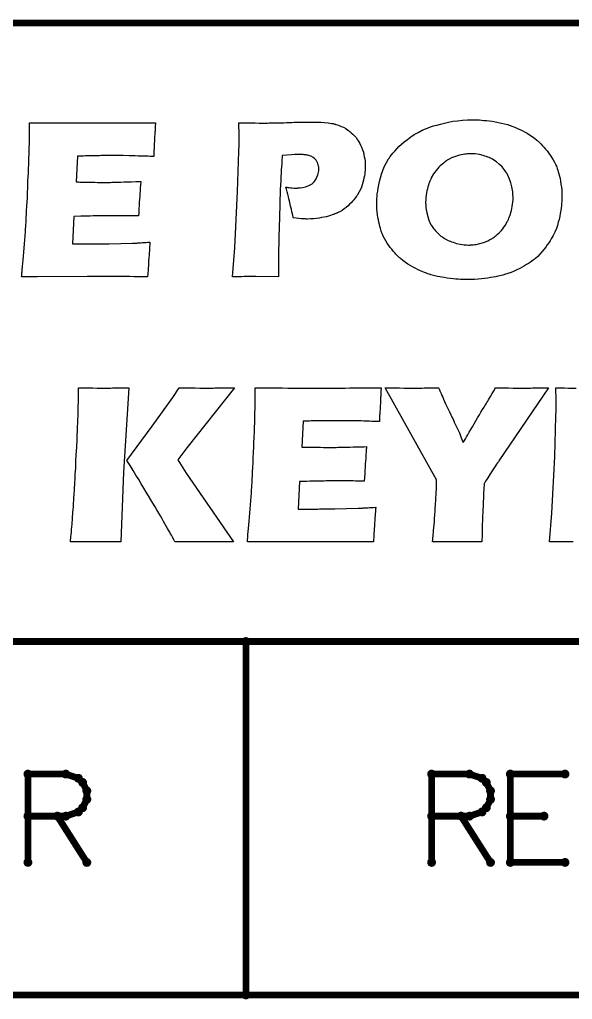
# Model space of a CAD drawing. Extents: x 0 to 200, y 0 to 200.
# Drawn here: x 170.44 to 176.69, y -0.05 to 11.04 of the extents above; entities that cross this region are included whole.
import ezdxf

# ---------------------------------------------------------------- set-up
doc = ezdxf.new("R2010")
doc.units = 0
doc.layers.get('0').update_dxf_attribs({"linetype": 'CONTINUOUS'})
doc.layers.add('gm2', color=1, linetype='CONTINUOUS')

# ---------------------------------------------------------------- blocks, each defined once
blk = doc.blocks.new('D10')
at = {"const_width": 0.05}
blk.add_lwpolyline([(-0.025, 0, 1), (0.025, 0, 1)], format="xyb", close=True, dxfattribs=at)

msp = doc.modelspace()

# ---------------------------------------------------------------- linework, layer by layer
at = {"layer": 'gm2', "color": 1, "const_width": 0.0762}
for points in [[(150.0003, 11.000022), (200.0004, 11.000022)], [(200.0004, 4.000008), (150.0003, 4.000008)], [(173.000346, 0), (173.000346, 4.000008)], [(170.534471, 1.500113), (170.534471, 2.499905)], [(170.534471, 2.499905), (170.962962, 2.499905)], [(170.962962, 2.499905), (171.105792, 2.452295)], [(171.105792, 2.452295), (171.153402, 2.404685)], [(171.153402, 2.404685), (171.201012, 2.309465)], [(175.10036, 2.499905), (175.10036, 1.500113)], [(175.528821, 2.499905), (175.10036, 2.499905)], [(175.671651, 2.452295), (175.528821, 2.499905)], [(175.719251, 2.404685), (175.671651, 2.452295)], [(175.766882, 2.309465), (175.719251, 2.404685)], [(176.609563, 2.499905), (175.990632, 2.499905)], [(175.990632, 2.499905), (175.990632, 1.500113)], [(171.201012, 2.309465), (171.201012, 2.214244)], [(175.766882, 2.214244), (175.766882, 2.309465)], [(171.201012, 2.214244), (171.153402, 2.119024)], [(175.719251, 2.119024), (175.766882, 2.214244)], [(171.105792, 2.071424), (170.962962, 2.023814)], [(171.153402, 2.119024), (171.105792, 2.071424)], [(175.528821, 2.023814), (175.671651, 2.071424)], [(175.671651, 2.071424), (175.719251, 2.119024)], [(170.962962, 2.023814), (170.534471, 2.023814)], [(170.867762, 2.023814), (171.201012, 1.500113)], [(175.10036, 2.023814), (175.528821, 2.023814)], [(175.433611, 2.023814), (175.766882, 1.500113)], [(175.990632, 2.023814), (176.371503, 2.023814)], [(175.990632, 1.500113), (176.609563, 1.500113)], [(0, 0), (200.0004, 0)]]:
    msp.add_lwpolyline(points, dxfattribs=at)
at = {"layer": 'gm2', "color": 1}
for points in [[(171.974904, 9.82866), (171.974904, 9.82727), (171.974904, 9.8245), (171.974904, 9.81895), (171.973524, 9.80924), (171.972134, 9.79537), (171.972134, 9.78566), (171.972134, 9.77596), (171.970754, 9.76348), (171.969364, 9.749609), (171.969364, 9.734349), (171.967984, 9.717709), (171.961034, 9.579029), (171.961034, 9.577639), (171.961034, 9.572089), (171.959644, 9.562379), (171.959644, 9.551289), (171.959644, 9.537419), (171.958274, 9.522169), (171.958274, 9.488879), (171.947164, 9.488879), (171.934704, 9.490269), (171.916664, 9.490269), (171.895864, 9.491649), (171.870904, 9.491649), (171.843164, 9.493039), (171.814034, 9.494429), (171.782144, 9.494429), (171.748843, 9.495819), (171.679513, 9.497199), (171.610173, 9.498589), (171.361933, 9.498589), (171.342503, 9.497199), (171.246822, 9.497199), (171.232942, 9.495819), (171.184412, 9.495819), (171.165002, 9.494429), (171.120612, 9.494429), (171.095652, 9.493039), (171.079012, 9.200418), (171.105372, 9.200418), (171.120612, 9.199028), (171.180262, 9.199028), (171.203832, 9.197638), (171.291203, 9.197638), (171.323093, 9.196258), (171.468713, 9.196258), (171.485363, 9.197638), (171.528363, 9.197638), (171.554713, 9.199028), (171.585213, 9.199028), (171.621273, 9.200418), (171.661473, 9.201798), (171.705863, 9.203188), (171.755794, 9.204578), (171.783514, 9.204578), (171.811254, 9.205968), (171.811254, 9.204578), (171.811254, 9.199028), (171.809864, 9.189318), (171.808494, 9.176838), (171.807104, 9.161588), (171.805714, 9.142168), (171.804334, 9.119978), (171.802944, 9.096408), (171.801554, 9.068668), (171.798794, 9.039538), (171.797384, 9.006258), (171.794624, 8.972978), (171.793234, 8.935528), (171.790464, 8.898088), (171.789074, 8.857868), (171.786304, 8.816258), (171.686453, 8.816258), (171.661473, 8.817648), (171.356373, 8.817648), (171.331413, 8.816258), (171.273173, 8.816258), (171.239872, 8.814878), (171.206592, 8.814878), (171.170542, 8.813488), (171.131702, 8.812098), (171.052662, 8.809328), (171.037402, 8.498677), (171.259303, 8.498677), (171.278713, 8.500057), (171.382733, 8.500057), (171.417393, 8.501447), (171.453463, 8.501447), (171.718343, 8.508377), (171.736363, 8.508377), (171.744693, 8.509767), (171.765514, 8.509767), (171.777974, 8.511157), (171.791844, 8.511157), (171.808494, 8.512547), (171.826534, 8.513927), (171.845944, 8.515317), (171.866734, 8.516707), (171.890314, 8.518087), (171.915274, 8.519477), (171.915274, 8.516707), (171.915274, 8.511157), (171.913884, 8.500057), (171.912504, 8.486197), (171.911114, 8.469547), (171.909734, 8.448747), (171.908344, 8.425167), (171.905574, 8.398817), (171.904184, 8.371087), (171.901424, 8.340577), (171.900014, 8.308677), (171.897254, 8.274007), (171.893094, 8.203276), (171.888924, 8.128386), (171.730823, 8.128386), (171.686453, 8.129776), (171.205202, 8.129776), (170.643541, 8.128386), (170.463251, 8.128386), (170.463251, 8.129776), (170.463251, 8.132546), (170.464631, 8.136706), (170.464631, 8.143646), (170.466021, 8.150576), (170.466021, 8.160286), (170.467411, 8.171376), (170.468801, 8.183856), (170.470191, 8.211596), (170.474351, 8.243496), (170.477121, 8.280937), (170.479891, 8.321157), (170.484061, 8.362767), (170.488221, 8.407147), (170.495151, 8.500057), (170.502081, 8.591597), (170.506251, 8.635967), (170.509021, 8.678967), (170.509021, 8.681737), (170.510411, 8.688667), (170.510411, 8.702537), (170.511781, 8.719177), (170.513171, 8.741367), (170.514581, 8.769108), (170.515951, 8.801008), (170.518731, 8.837068), (170.520121, 8.877278), (170.522891, 8.921658), (170.525651, 8.970198), (170.528431, 9.022898), (170.529821, 9.078378), (170.532601, 9.139398), (170.535371, 9.203188), (170.538141, 9.269759), (170.538141, 9.271149), (170.538141, 9.273919), (170.538141, 9.279469), (170.539521, 9.286399), (170.539521, 9.294719), (170.539521, 9.304429), (170.539521, 9.316909), (170.540911, 9.329389), (170.542301, 9.358519), (170.543691, 9.393189), (170.545081, 9.429249), (170.546471, 9.469469), (170.547861, 9.509679), (170.549241, 9.551289), (170.549241, 9.591509), (170.550621, 9.631729), (170.552011, 9.669169), (170.553391, 9.702449), (170.553391, 9.732959), (170.553391, 9.745449), (170.553391, 9.75793), (170.552011, 9.87165), (170.635211, 9.87165), (170.651861, 9.87026), (170.862662, 9.87026), (170.922312, 9.86888), (171.568563, 9.86888), (171.624043, 9.87026), (171.861204, 9.87026), (171.919424, 9.87165), (171.977684, 9.87165), (171.974904, 9.82866)], [(173.808318, 9.8772), (173.826348, 9.8772), (173.845758, 9.87581), (173.887368, 9.87304), (173.930358, 9.86888), (173.969188, 9.86333), (173.987228, 9.86055), (174.003868, 9.85639), (174.005248, 9.85639), (174.008028, 9.85501), (174.012188, 9.85362), (174.017728, 9.85223), (174.034378, 9.84669), (174.053788, 9.83975), (174.077378, 9.83004), (174.102318, 9.81895), (174.128678, 9.80508), (174.153638, 9.78844), (174.155028, 9.78844), (174.156418, 9.78705), (174.164728, 9.78012), (174.177208, 9.77041), (174.192468, 9.75793), (174.209118, 9.741289), (174.228528, 9.723259), (174.246568, 9.702449), (174.263199, 9.678879), (174.264589, 9.676099), (174.270139, 9.667779), (174.278459, 9.655299), (174.288179, 9.637269), (174.297879, 9.616469), (174.308969, 9.592889), (174.318679, 9.565159), (174.328379, 9.536029), (174.328379, 9.534649), (174.329769, 9.531869), (174.331159, 9.527709), (174.332549, 9.522169), (174.333919, 9.515229), (174.335329, 9.506909), (174.339479, 9.486109), (174.343639, 9.461139), (174.347789, 9.434789), (174.349199, 9.404279), (174.350579, 9.373769), (174.350579, 9.372389), (174.350579, 9.366839), (174.350579, 9.357129), (174.349199, 9.344649), (174.347789, 9.329389), (174.346399, 9.312749), (174.343639, 9.291949), (174.340869, 9.271149), (174.335329, 9.247568), (174.329769, 9.222608), (174.324229, 9.196258), (174.315899, 9.169908), (174.306199, 9.143558), (174.295099, 9.115818), (174.282619, 9.088078), (174.267359, 9.061728), (174.265969, 9.060348), (174.263199, 9.056188), (174.259049, 9.047868), (174.252099, 9.038158), (174.243788, 9.027058), (174.232698, 9.013188), (174.220208, 8.997938), (174.206338, 8.982678), (174.191078, 8.964658), (174.173058, 8.948008), (174.155028, 8.929978), (174.132838, 8.911958), (174.110658, 8.895308), (174.087078, 8.878668), (174.060728, 8.863418), (174.032988, 8.849548), (174.031598, 8.848158), (174.026048, 8.846768), (174.017728, 8.842608), (174.006638, 8.838448), (173.992768, 8.832908), (173.976128, 8.827358), (173.956708, 8.821808), (173.934518, 8.814878), (173.910948, 8.807938), (173.884598, 8.802398), (173.856858, 8.796848), (173.827738, 8.791298), (173.797228, 8.787138), (173.763948, 8.782978), (173.730667, 8.781588), (173.695977, 8.780208), (173.683517, 8.780208), (173.669647, 8.781588), (173.650217, 8.781588), (173.626647, 8.784368), (173.598907, 8.787138), (173.569777, 8.789908), (173.536497, 8.795458), (173.536497, 8.798228), (173.533737, 8.806558), (173.530937, 8.820418), (173.526787, 8.838448), (173.521247, 8.863418), (173.514307, 8.892538), (173.505997, 8.928598), (173.496277, 8.968818), (173.496277, 8.970198), (173.494897, 8.974358), (173.493507, 8.979908), (173.492127, 8.988228), (173.489347, 8.997938), (173.486567, 9.009028), (173.481027, 9.033998), (173.472717, 9.061728), (173.465767, 9.090858), (173.458847, 9.118588), (173.454677, 9.131078), (173.451897, 9.142168), (173.454677, 9.142168), (173.461607, 9.140778), (173.472717, 9.139398), (173.487957, 9.136618), (173.504607, 9.135238), (173.524017, 9.132458), (173.546197, 9.131078), (173.580887, 9.131078), (173.589197, 9.132458), (173.600297, 9.132458), (173.612777, 9.133848), (173.640517, 9.139398), (173.672407, 9.146328), (173.704307, 9.157428), (173.734817, 9.172678), (173.748687, 9.180998), (173.761168, 9.192098), (173.762558, 9.193478), (173.763948, 9.194868), (173.770868, 9.203188), (173.781968, 9.217058), (173.793068, 9.235088), (173.804148, 9.255889), (173.815258, 9.282239), (173.822188, 9.311369), (173.824968, 9.326619), (173.824968, 9.343259), (173.824968, 9.344649), (173.824968, 9.350199), (173.823578, 9.358519), (173.823578, 9.369609), (173.820798, 9.380709), (173.818018, 9.393189), (173.815258, 9.407059), (173.809708, 9.419539), (173.809708, 9.420929), (173.806928, 9.425089), (173.804148, 9.432019), (173.798608, 9.438949), (173.793068, 9.448659), (173.784738, 9.456979), (173.776428, 9.466689), (173.765328, 9.475009), (173.763948, 9.476399), (173.759778, 9.479169), (173.754228, 9.481949), (173.745907, 9.487489), (173.734817, 9.491649), (173.723717, 9.497199), (173.711237, 9.501359), (173.697367, 9.504139), (173.695977, 9.504139), (173.690437, 9.505519), (173.683517, 9.506909), (173.672407, 9.508299), (173.659927, 9.508299), (173.646057, 9.509679), (173.629417, 9.511069), (173.569777, 9.511069), (173.553147, 9.509679), (173.517067, 9.508299), (173.410287, 9.499979), (173.410287, 9.497199), (173.408897, 9.488879), (173.408897, 9.475009), (173.407517, 9.456979), (173.406137, 9.433409), (173.404747, 9.405669), (173.401977, 9.373769), (173.400587, 9.339099), (173.397827, 9.300269), (173.396417, 9.257279), (173.393657, 9.212898), (173.392267, 9.164358), (173.389487, 9.114428), (173.388107, 9.061728), (173.385327, 9.007648), (173.383957, 8.952168), (173.383957, 8.950788), (173.383957, 8.946628), (173.383957, 8.938308), (173.383957, 8.928598), (173.382567, 8.916118), (173.382567, 8.900858), (173.382567, 8.884218), (173.381157, 8.864798), (173.381157, 8.843998), (173.379787, 8.821808), (173.379787, 8.798228), (173.378397, 8.773268), (173.377007, 8.719177), (173.375617, 8.663707), (173.374237, 8.606847), (173.372847, 8.549987), (173.371467, 8.494517), (173.370087, 8.443197), (173.370087, 8.418237), (173.368697, 8.394657), (173.368697, 8.373857), (173.368697, 8.353057), (173.367307, 8.335027), (173.367307, 8.318387), (173.367307, 8.304517), (173.367307, 8.293417), (173.367307, 8.128386), (173.113506, 8.129776), (172.978986, 8.129776), (172.951246, 8.128386), (172.848626, 8.128386), (172.873596, 8.454297), (172.906866, 9.093628), (172.920736, 9.545739), (172.920736, 9.547129), (172.920736, 9.548509), (172.920736, 9.552679), (172.920736, 9.558219), (172.920736, 9.572089), (172.922126, 9.591509), (172.922126, 9.613699), (172.922126, 9.637269), (172.922126, 9.663619), (172.922126, 9.691359), (172.922126, 9.694129), (172.922126, 9.702449), (172.922126, 9.707999), (172.922126, 9.714939), (172.922126, 9.724639), (172.922126, 9.734349), (172.922126, 9.745449), (172.922126, 9.75931), (172.922126, 9.77457), (172.922126, 9.78983), (172.920736, 9.80785), (172.920736, 9.82727), (172.920736, 9.84946), (172.920736, 9.87165), (172.948486, 9.87165), (172.962356, 9.87026), (173.017816, 9.87026), (173.060806, 9.86888), (173.105186, 9.86888), (173.149566, 9.86749), (173.245246, 9.86749), (173.261917, 9.86888), (173.322937, 9.86888), (173.346497, 9.87026), (173.371467, 9.87026), (173.399197, 9.87165), (173.429717, 9.87165), (173.460217, 9.87304), (173.476867, 9.87304), (173.489347, 9.87442), (173.521247, 9.87442), (173.540657, 9.87581), (173.561457, 9.87581), (173.607217, 9.8772), (173.655777, 9.8772), (173.704307, 9.87858), (173.793068, 9.87858), (173.808318, 9.8772)], [(175.601521, 9.90355), (175.620921, 9.90355), (175.641721, 9.90216), (175.666691, 9.90077), (175.693041, 9.898), (175.722171, 9.89523), (175.752672, 9.89106), (175.785952, 9.8869), (175.819242, 9.88136), (175.889972, 9.86749), (175.960692, 9.84946), (175.963472, 9.84946), (175.969022, 9.84669), (175.978732, 9.84391), (175.992582, 9.83836), (176.009252, 9.83282), (176.028662, 9.82588), (176.049452, 9.81618), (176.073032, 9.80647), (176.097992, 9.79537), (176.125732, 9.7815), (176.152082, 9.76764), (176.181202, 9.75238), (176.208942, 9.734349), (176.236682, 9.714939), (176.265813, 9.695519), (176.292143, 9.673329), (176.293533, 9.671939), (176.299093, 9.667779), (176.306013, 9.660849), (176.315733, 9.652529), (176.326833, 9.640049), (176.340703, 9.627559), (176.355963, 9.610919), (176.371203, 9.592889), (176.389243, 9.573479), (176.405873, 9.552679), (176.423903, 9.529099), (176.441923, 9.505519), (176.475203, 9.452819), (176.490483, 9.425089), (176.504333, 9.395959), (176.505723, 9.394579), (176.507113, 9.389029), (176.511283, 9.380709), (176.515433, 9.368229), (176.520983, 9.352969), (176.526533, 9.334939), (176.533463, 9.315529), (176.540403, 9.291949), (176.545943, 9.266989), (176.552893, 9.239248), (176.558423, 9.208738), (176.563963, 9.176838), (176.568133, 9.143558), (176.572303, 9.108888), (176.573683, 9.071438), (176.575073, 9.033998), (176.575073, 9.031218), (176.575073, 9.024288), (176.575073, 9.013188), (176.573683, 8.997938), (176.572303, 8.978518), (176.570913, 8.956328), (176.568133, 8.932758), (176.565353, 8.905018), (176.561203, 8.875898), (176.555653, 8.843998), (176.550093, 8.812098), (176.541783, 8.777428), (176.533463, 8.744147), (176.523763, 8.709477), (176.511283, 8.674807), (176.497413, 8.640127), (176.496023, 8.638747), (176.493243, 8.631807), (176.489073, 8.623487), (176.483533, 8.609617), (176.475203, 8.594367), (176.465513, 8.576337), (176.453023, 8.556917), (176.440543, 8.534727), (176.425293, 8.511157), (176.408643, 8.487577), (176.390623, 8.461227), (176.369813, 8.436267), (176.349013, 8.409917), (176.325443, 8.384957), (176.300483, 8.358607), (176.274123, 8.335027), (176.272733, 8.333637), (176.267203, 8.329477), (176.258863, 8.322547), (176.247772, 8.314227), (176.233902, 8.304517), (176.217252, 8.292037), (176.197842, 8.279557), (176.175662, 8.265687), (176.152082, 8.250427), (176.125732, 8.235176), (176.096602, 8.219916), (176.066102, 8.204666), (176.032812, 8.190796), (175.999532, 8.176926), (175.963472, 8.163056), (175.926022, 8.151966), (175.923252, 8.151966), (175.916322, 8.149186), (175.906622, 8.146416), (175.891362, 8.143646), (175.873342, 8.139486), (175.851132, 8.133936), (175.826172, 8.128386), (175.798452, 8.124226), (175.767932, 8.118676), (175.734631, 8.113136), (175.699971, 8.108976), (175.663911, 8.103426), (175.626461, 8.100646), (175.586261, 8.097876), (175.505811, 8.095106), (175.485011, 8.095106), (175.469761, 8.096486), (175.450351, 8.096486), (175.426761, 8.097876), (175.401791, 8.099266), (175.374051, 8.102036), (175.343551, 8.104806), (175.310271, 8.108976), (175.276981, 8.113136), (175.24094, 8.118676), (175.16742, 8.132546), (175.09253, 8.150576), (175.08977, 8.151966), (175.08421, 8.153346), (175.07312, 8.156126), (175.05925, 8.161666), (175.04262, 8.167216), (175.0218, 8.175536), (174.99962, 8.183856), (174.97465, 8.194956), (174.9483, 8.207436), (174.92058, 8.221306), (174.89284, 8.235176), (174.86371, 8.251817), (174.83321, 8.271237), (174.80408, 8.290647), (174.77495, 8.311447), (174.747209, 8.335027), (174.745819, 8.336417), (174.740279, 8.340577), (174.733339, 8.347507), (174.723649, 8.357217), (174.711149, 8.369697), (174.697299, 8.383567), (174.683419, 8.400207), (174.666779, 8.418237), (174.650129, 8.439037), (174.633479, 8.459847), (174.615459, 8.483417), (174.598809, 8.508377), (174.566919, 8.561077), (174.553049, 8.588817), (174.540569, 8.617947), (174.540569, 8.619327), (174.537799, 8.624877), (174.535029, 8.633197), (174.530869, 8.645677), (174.526699, 8.659547), (174.521159, 8.677577), (174.515609, 8.696997), (174.510049, 8.719177), (174.504519, 8.744147), (174.498979, 8.770498), (174.493419, 8.799618), (174.489259, 8.830128), (174.485109, 8.862028), (174.482329, 8.895308), (174.480939, 8.928598), (174.479549, 8.964658), (174.479549, 8.966038), (174.479549, 8.967428), (174.479549, 8.971588), (174.479549, 8.977138), (174.480939, 8.992388), (174.480939, 9.011808), (174.483699, 9.035378), (174.486499, 9.064508), (174.490649, 9.096408), (174.496179, 9.131078), (174.503129, 9.167128), (174.511439, 9.207348), (174.521159, 9.247568), (174.533639, 9.289179), (174.548889, 9.330779), (174.565539, 9.372389), (174.586329, 9.413989), (174.608529, 9.454209), (174.609909, 9.456979), (174.614069, 9.463919), (174.622409, 9.475009), (174.633479, 9.488879), (174.645959, 9.506909), (174.662609, 9.527709), (174.683419, 9.549899), (174.705609, 9.574859), (174.730569, 9.601209), (174.75969, 9.628949), (174.79159, 9.655299), (174.82626, 9.683039), (174.86371, 9.710779), (174.90391, 9.737129), (174.94691, 9.76209), (174.99267, 9.78566), (174.99406, 9.78566), (174.99547, 9.78705), (174.99962, 9.78844), (175.00378, 9.79121), (175.01903, 9.79676), (175.03706, 9.80369), (175.06203, 9.8134), (175.08977, 9.82311), (175.12305, 9.8342), (175.16049, 9.8453), (175.20071, 9.85639), (175.24509, 9.86749), (175.292241, 9.8772), (175.342181, 9.8869), (175.394871, 9.89384), (175.450351, 9.89939), (175.507201, 9.90355), (175.566831, 9.90493), (175.587651, 9.90493), (175.601521, 9.90355)], [(175.570981, 9.520779), (175.530781, 9.520779), (175.519681, 9.519389), (175.507201, 9.517999), (175.491941, 9.516619), (175.475301, 9.515229), (175.455891, 9.511069), (175.436481, 9.508299), (175.415661, 9.502749), (175.369901, 9.490269), (175.347721, 9.481949), (175.324141, 9.472239), (175.300571, 9.459759), (175.278371, 9.447279), (175.276981, 9.445889), (175.272831, 9.444499), (175.267291, 9.440339), (175.258961, 9.433409), (175.24925, 9.426469), (175.23814, 9.418149), (175.22568, 9.407059), (175.21181, 9.394579), (175.19655, 9.382089), (175.18268, 9.366839), (175.16742, 9.350199), (175.15217, 9.332169), (175.13692, 9.312749), (175.12305, 9.291949), (175.09669, 9.246178), (175.09669, 9.244798), (175.09392, 9.240638), (175.09116, 9.233698), (175.08699, 9.223988), (175.08144, 9.211508), (175.0759, 9.197638), (175.07036, 9.182388), (175.0648, 9.164358), (175.05925, 9.144938), (175.05369, 9.122758), (175.04816, 9.100568), (175.04262, 9.076988), (175.03567, 9.025678), (175.03429, 8.999328), (175.0329, 8.971588), (175.0329, 8.970198), (175.0329, 8.966038), (175.0329, 8.959108), (175.03429, 8.949398), (175.03429, 8.936918), (175.03567, 8.923048), (175.03706, 8.907788), (175.03982, 8.889768), (175.04677, 8.852318), (175.05649, 8.810718), (175.07036, 8.767718), (175.08977, 8.724727), (175.09116, 8.723347), (175.09253, 8.719177), (175.09531, 8.713637), (175.10086, 8.706697), (175.1064, 8.696997), (175.11471, 8.685897), (175.12305, 8.673417), (175.13414, 8.660937), (175.14523, 8.647067), (175.1591, 8.631807), (175.17297, 8.617947), (175.1896, 8.602687), (175.20627, 8.588817), (175.22568, 8.574947), (175.24509, 8.561077), (175.267291, 8.548597), (175.268661, 8.548597), (175.272831, 8.545827), (175.279751, 8.543057), (175.288081, 8.538897), (175.299161, 8.534727), (175.311661, 8.529187), (175.326901, 8.523637), (175.343551, 8.518087), (175.361591, 8.511157), (175.381001, 8.505607), (175.424001, 8.495897), (175.469761, 8.488967), (175.493331, 8.487577), (175.518291, 8.486197), (175.532161, 8.486197), (175.541871, 8.487577), (175.555741, 8.488967), (175.569611, 8.490357), (175.586261, 8.491737), (175.604281, 8.494517), (175.644501, 8.502837), (175.688891, 8.516707), (175.711071, 8.523637), (175.734631, 8.533347), (175.756832, 8.544437), (175.779022, 8.556917), (175.780412, 8.558307), (175.784582, 8.559697), (175.790112, 8.563857), (175.798452, 8.569407), (175.808142, 8.577727), (175.819242, 8.586047), (175.831732, 8.595757), (175.845602, 8.608237), (175.859472, 8.622107), (175.874712, 8.635967), (175.889972, 8.652617), (175.905232, 8.670647), (175.919102, 8.690057), (175.934362, 8.709477), (175.959302, 8.755238), (175.960692, 8.756628), (175.962082, 8.760788), (175.964862, 8.767718), (175.969022, 8.777428), (175.973172, 8.789908), (175.978732, 8.803778), (175.984272, 8.819038), (175.991212, 8.837068), (175.996752, 8.856478), (176.002302, 8.877278), (176.012012, 8.923048), (176.018942, 8.972978), (176.021732, 8.997938), (176.021732, 9.024288), (176.021732, 9.025678), (176.021732, 9.029838), (176.021732, 9.038158), (176.020322, 9.047868), (176.020322, 9.060348), (176.018942, 9.074218), (176.017562, 9.089468), (176.014782, 9.107498), (176.007862, 9.146328), (175.996752, 9.189318), (175.982892, 9.232318), (175.963472, 9.276689), (175.963472, 9.278079), (175.960692, 9.282239), (175.957922, 9.287789), (175.952382, 9.296109), (175.946842, 9.305819), (175.939892, 9.316909), (175.920492, 9.341879), (175.896902, 9.370999), (175.867782, 9.400119), (175.834492, 9.429249), (175.794282, 9.455599), (175.792892, 9.456979), (175.788732, 9.458369), (175.783192, 9.461139), (175.774862, 9.465299), (175.763762, 9.470849), (175.751282, 9.476399), (175.737431, 9.481949), (175.722171, 9.488879), (175.704131, 9.494429), (175.684721, 9.499979), (175.641721, 9.511069), (175.594571, 9.517999), (175.570981, 9.520779)], [(171.614323, 5.917492), (171.583823, 5.12838), (171.306453, 5.12977), (171.159442, 5.12977), (171.128942, 5.12838), (171.015222, 5.12838), (171.015222, 5.12977), (171.015222, 5.13116), (171.016612, 5.13948), (171.017992, 5.15196), (171.019382, 5.1686), (171.020762, 5.18802), (171.023532, 5.21159), (171.026312, 5.23794), (171.027702, 5.267071), (171.030482, 5.297581), (171.033242, 5.329471), (171.038792, 5.396041), (171.044352, 5.461221), (171.047112, 5.493121), (171.048502, 5.523631), (171.048502, 5.525021), (171.048502, 5.526401), (171.048502, 5.530571), (171.049892, 5.536111), (171.049892, 5.544431), (171.049892, 5.552751), (171.051272, 5.562461), (171.051272, 5.574941), (171.052662, 5.588811), (171.054052, 5.602681), (171.055422, 5.619321), (171.055422, 5.637351), (171.056812, 5.656771), (171.058222, 5.677571), (171.059592, 5.699761), (171.060982, 5.723341), (171.062372, 5.748301), (171.063762, 5.774652), (171.065142, 5.803772), (171.067922, 5.832902), (171.070682, 5.895302), (171.074852, 5.963262), (171.077632, 6.036762), (171.081782, 6.114422), (171.085942, 6.197642), (171.090112, 6.286393), (171.090112, 6.287783), (171.090112, 6.290553), (171.090112, 6.294713), (171.091502, 6.301653), (171.091502, 6.308583), (171.091502, 6.318293), (171.092882, 6.341873), (171.094272, 6.368223), (171.095652, 6.400113), (171.097032, 6.434793), (171.098422, 6.472233), (171.099812, 6.511063), (171.101202, 6.549893), (171.101202, 6.590113), (171.102592, 6.628943), (171.103962, 6.666393), (171.105372, 6.701063), (171.105372, 6.732963), (171.105372, 6.760694), (171.105372, 6.871644), (171.158052, 6.871644), (171.177482, 6.870254), (171.270393, 6.870254), (171.318933, 6.868874), (171.470103, 6.868874), (171.489513, 6.870254), (171.599063, 6.870254), (171.635143, 6.871644), (171.675343, 6.871644), (171.614323, 5.917492)], [(172.331335, 6.190702), (172.230094, 6.054792), (172.325785, 5.903632), (172.859726, 5.12838), (172.544905, 5.12977), (172.354895, 5.12977), (172.320235, 5.12838), (172.198194, 5.12838), (172.198194, 5.12977), (172.196804, 5.13254), (172.194044, 5.1367), (172.189874, 5.14225), (172.185704, 5.15057), (172.180164, 5.16167), (172.174614, 5.17276), (172.166294, 5.18663), (172.157964, 5.20188), (172.148264, 5.21853), (172.138554, 5.23794), (172.126074, 5.258741), (172.113594, 5.280931), (172.099724, 5.305901), (172.084484, 5.330861), (172.069204, 5.359981), (172.051184, 5.389111), (172.033164, 5.421001), (172.013744, 5.454291), (171.992944, 5.488961), (171.972134, 5.525021), (171.948574, 5.563851), (171.924984, 5.604071), (171.900014, 5.647061), (171.873684, 5.690051), (171.845944, 5.735821), (171.816814, 5.784362), (171.787694, 5.832902), (171.755794, 5.884212), (171.723903, 5.936912), (171.689213, 5.991002), (171.654553, 6.047862), (171.940244, 6.437563), (172.171834, 6.760694), (172.243964, 6.871644), (172.302205, 6.871644), (172.323025, 6.870254), (172.427025, 6.870254), (172.479735, 6.868874), (172.628125, 6.868874), (172.648915, 6.870254), (172.776496, 6.870254), (172.797316, 6.871644), (172.870816, 6.871644), (172.331335, 6.190702)], [(174.528089, 6.828654), (174.528089, 6.827264), (174.528089, 6.824494), (174.528089, 6.818944), (174.526699, 6.809234), (174.525309, 6.795364), (174.525309, 6.785664), (174.525309, 6.775954), (174.523919, 6.763474), (174.522539, 6.749603), (174.522539, 6.734343), (174.521159, 6.717703), (174.514219, 6.579023), (174.514219, 6.577633), (174.514219, 6.572083), (174.512849, 6.562373), (174.512849, 6.551283), (174.512849, 6.537413), (174.511439, 6.522163), (174.511439, 6.488873), (174.500349, 6.488873), (174.487869, 6.490263), (174.469829, 6.490263), (174.449029, 6.491653), (174.424089, 6.491653), (174.396349, 6.493033), (174.367219, 6.494423), (174.335329, 6.494423), (174.302049, 6.495813), (174.232698, 6.497193), (174.163338, 6.498583), (173.915108, 6.498583), (173.895688, 6.497193), (173.799998, 6.497193), (173.786128, 6.495813), (173.737587, 6.495813), (173.718177, 6.494423), (173.673797, 6.494423), (173.648827, 6.493033), (173.632187, 6.200412), (173.658537, 6.200412), (173.673797, 6.199022), (173.733427, 6.199022), (173.756998, 6.197642), (173.844368, 6.197642), (173.876278, 6.196252), (174.021898, 6.196252), (174.038538, 6.197642), (174.081528, 6.197642), (174.107878, 6.199022), (174.138398, 6.199022), (174.174448, 6.200412), (174.214668, 6.201802), (174.259049, 6.203182), (174.308969, 6.204572), (174.336709, 6.204572), (174.364439, 6.205962), (174.364439, 6.204572), (174.364439, 6.199022), (174.363069, 6.189312), (174.361659, 6.176832), (174.360269, 6.161582), (174.358899, 6.142162), (174.357509, 6.119972), (174.356119, 6.096402), (174.354739, 6.068662), (174.351959, 6.039542), (174.350579, 6.006252), (174.347789, 5.972972), (174.346399, 5.935522), (174.343639, 5.898082), (174.342249, 5.857862), (174.339479, 5.816252), (174.239618, 5.816252), (174.214668, 5.817642), (173.909558, 5.817642), (173.884598, 5.816252), (173.826348, 5.816252), (173.793068, 5.814872), (173.759778, 5.814872), (173.723717, 5.813482), (173.684887, 5.812092), (173.605827, 5.809322), (173.590587, 5.498671), (173.812478, 5.498671), (173.831888, 5.500051), (173.935908, 5.500051), (173.970578, 5.501441), (174.006638, 5.501441), (174.271529, 5.508381), (174.289549, 5.508381), (174.297879, 5.509761), (174.318679, 5.509761), (174.331159, 5.511151), (174.345029, 5.511151), (174.361659, 5.512541), (174.379699, 5.513921), (174.399109, 5.515311), (174.419919, 5.516701), (174.443499, 5.518081), (174.468459, 5.519471), (174.468459, 5.516701), (174.468459, 5.511151), (174.467069, 5.500051), (174.465679, 5.486191), (174.464289, 5.469541), (174.462899, 5.448741), (174.461519, 5.425171), (174.458749, 5.398821), (174.457369, 5.371081), (174.454589, 5.340571), (174.453199, 5.308671), (174.450419, 5.274001), (174.446269, 5.20327), (174.442109, 5.12838), (174.284009, 5.12838), (174.239618, 5.12977), (173.758388, 5.12977), (173.196716, 5.12838), (173.016426, 5.12838), (173.016426, 5.12977), (173.016426, 5.13254), (173.017816, 5.1367), (173.017816, 5.14364), (173.019206, 5.15057), (173.019206, 5.16028), (173.020596, 5.17137), (173.021986, 5.18386), (173.023376, 5.21159), (173.027526, 5.24349), (173.030296, 5.280931), (173.033076, 5.321151), (173.037246, 5.362761), (173.041396, 5.407141), (173.048316, 5.500051), (173.055266, 5.591591), (173.059426, 5.635971), (173.062186, 5.678961), (173.062186, 5.681731), (173.063576, 5.688671), (173.063576, 5.702531), (173.064966, 5.719181), (173.066356, 5.741371), (173.067746, 5.769102), (173.069136, 5.801002), (173.071906, 5.837062), (173.073296, 5.877282), (173.076056, 5.921652), (173.078836, 5.970192), (173.081616, 6.022892), (173.083006, 6.078372), (173.085776, 6.139392), (173.088546, 6.203182), (173.091316, 6.269753), (173.091316, 6.271143), (173.091316, 6.273913), (173.091316, 6.279463), (173.092706, 6.286393), (173.092706, 6.294713), (173.092706, 6.304423), (173.092706, 6.316903), (173.094096, 6.329393), (173.095486, 6.358513), (173.096876, 6.393183), (173.098266, 6.429243), (173.099646, 6.469463), (173.101026, 6.509673), (173.102416, 6.551283), (173.102416, 6.591503), (173.103796, 6.631723), (173.105186, 6.669163), (173.106576, 6.702453), (173.106576, 6.732963), (173.106576, 6.745443), (173.106576, 6.757924), (173.105186, 6.871644), (173.188396, 6.871644), (173.205046, 6.870254), (173.415847, 6.870254), (173.475477, 6.868874), (174.121748, 6.868874), (174.177208, 6.870254), (174.414369, 6.870254), (174.472619, 6.871644), (174.530869, 6.871644), (174.528089, 6.828654)], [(175.862232, 6.045082), (175.860842, 6.042312), (175.855302, 6.033992), (175.846982, 6.022892), (175.835882, 6.006252), (175.823392, 5.988222), (175.809522, 5.966032), (175.794282, 5.943842), (175.779022, 5.920272), (175.748501, 5.873112), (175.734631, 5.852312), (175.722171, 5.831512), (175.711071, 5.814872), (175.702741, 5.801002), (175.697201, 5.791292), (175.695821, 5.787132), (175.694431, 5.773262), (175.694431, 5.760782), (175.693041, 5.748301), (175.683331, 5.554141), (175.683331, 5.551371), (175.683331, 5.545821), (175.681941, 5.534731), (175.681941, 5.520861), (175.680561, 5.501441), (175.680561, 5.480641), (175.679171, 5.455681), (175.677781, 5.427941), (175.676391, 5.397431), (175.675021, 5.365531), (175.673611, 5.329471), (175.672231, 5.292031), (175.672231, 5.253201), (175.670851, 5.21298), (175.668071, 5.12838), (175.587651, 5.12838), (175.566831, 5.12977), (175.22983, 5.12977), (175.20347, 5.12838), (175.11056, 5.12838), (175.11056, 5.12977), (175.11056, 5.13393), (175.11195, 5.13948), (175.11334, 5.1478), (175.11334, 5.16028), (175.1161, 5.17415), (175.11751, 5.19079), (175.11888, 5.21021), (175.12166, 5.23378), (175.12305, 5.258741), (175.12582, 5.287871), (175.12858, 5.319771), (175.13138, 5.354441), (175.13414, 5.393271), (175.13692, 5.434871), (175.13969, 5.479251), (175.13969, 5.480641), (175.13969, 5.482031), (175.14107, 5.490351), (175.14107, 5.502831), (175.14246, 5.519471), (175.14384, 5.540271), (175.14523, 5.563851), (175.14662, 5.588811), (175.1494, 5.616551), (175.15217, 5.673411), (175.15494, 5.731661), (175.15633, 5.759392), (175.15633, 5.785742), (175.15771, 5.809322), (175.15771, 5.830122), (174.575239, 6.871644), (174.623779, 6.871644), (174.641809, 6.870254), (174.737499, 6.870254), (174.79021, 6.868874), (174.99406, 6.868874), (175.01488, 6.870254), (175.11888, 6.870254), (175.17992, 6.871644), (175.17992, 6.870254), (175.18268, 6.866094), (175.18545, 6.859164), (175.1896, 6.849454), (175.19516, 6.836974), (175.20071, 6.821714), (175.20764, 6.805074), (175.21596, 6.785664), (175.22568, 6.764854), (175.23538, 6.741283), (175.24786, 6.716313), (175.258961, 6.688583), (175.272831, 6.660843), (175.286701, 6.630333), (175.301961, 6.599823), (175.317201, 6.566533), (175.318591, 6.565153), (175.321361, 6.558213), (175.325511, 6.549893), (175.331071, 6.537413), (175.339391, 6.522163), (175.347721, 6.504133), (175.357421, 6.483323), (175.367131, 6.461133), (175.378221, 6.437563), (175.390721, 6.412603), (175.414281, 6.359903), (175.436481, 6.304423), (175.458661, 6.251723), (175.458661, 6.253113), (175.460051, 6.254503), (175.465591, 6.262823), (175.472531, 6.276693), (175.483631, 6.294713), (175.496111, 6.315523), (175.509961, 6.340483), (175.526631, 6.368223), (175.543261, 6.398733), (175.561291, 6.430623), (175.580701, 6.463913), (175.619541, 6.530483), (175.640331, 6.563763), (175.658371, 6.595663), (175.677781, 6.626173), (175.694431, 6.653913), (175.695821, 6.655293), (175.698581, 6.660843), (175.702741, 6.667773), (175.709691, 6.677483), (175.716611, 6.689963), (175.724931, 6.703833), (175.734631, 6.719093), (175.744351, 6.735733), (175.765152, 6.771794), (175.787342, 6.807844), (175.806762, 6.841134), (175.815082, 6.857774), (175.823392, 6.871644), (175.865002, 6.871644), (175.883032, 6.870254), (175.970402, 6.870254), (176.023102, 6.868874), (176.220052, 6.868874), (176.240842, 6.870254), (176.351793, 6.870254), (176.386463, 6.871644), (176.423903, 6.871644), (175.862232, 6.045082)], [(176.699873, 5.12977), (176.565353, 5.12977), (176.537633, 5.12838), (176.435003, 5.12838), (176.459963, 5.454291), (176.493243, 6.093622), (176.507113, 6.545733), (176.507113, 6.547123), (176.507113, 6.548513), (176.507113, 6.552673), (176.507113, 6.558213), (176.507113, 6.572083), (176.508503, 6.591503), (176.508503, 6.613693), (176.508503, 6.637263), (176.508503, 6.663613), (176.508503, 6.691353), (176.508503, 6.694123), (176.508503, 6.702453), (176.508503, 6.707993), (176.508503, 6.714933), (176.508503, 6.724633), (176.508503, 6.734343), (176.508503, 6.745443), (176.508503, 6.759314), (176.508503, 6.774564), (176.508503, 6.789824), (176.507113, 6.807844), (176.507113, 6.827264), (176.507113, 6.849454), (176.507113, 6.871644), (176.534853, 6.871644), (176.548723, 6.870254), (176.604193, 6.870254), (176.647193, 6.868874), (176.691563, 6.868874), (176.735953, 6.867484)]]:
    msp.add_lwpolyline(points, dxfattribs=at)

# ---------------------------------------------------------------- block references
at = {"layer": 'gm2'}
for p in [(173.000346, 4.000008), (170.534471, 2.499905), (170.962962, 2.499905), (171.105792, 2.452295), (171.153402, 2.404685), (175.10036, 2.499905), (175.10036, 2.499905), (175.528821, 2.499905), (175.671651, 2.452295), (175.719251, 2.404685), (175.990632, 2.499905), (176.609563, 2.499905), (171.201012, 2.309465), (175.766882, 2.309465), (171.201012, 2.214244), (175.766882, 2.214244), (171.105792, 2.071424), (171.153402, 2.119024), (175.671651, 2.071424), (175.719251, 2.119024), (170.534471, 2.023814), (170.867762, 2.023814), (170.962962, 2.023814), (175.10036, 2.023814), (175.433611, 2.023814), (175.528821, 2.023814), (175.990632, 2.023814), (176.371503, 2.023814), (170.534471, 1.500113), (171.201012, 1.500113), (175.10036, 1.500113), (175.766882, 1.500113), (175.990632, 1.500113), (175.990632, 1.500113), (176.609563, 1.500113), (173.000346, 0)]:
    msp.add_blockref('D10', p, dxfattribs=at)

doc.saveas('drawing.dxf')
